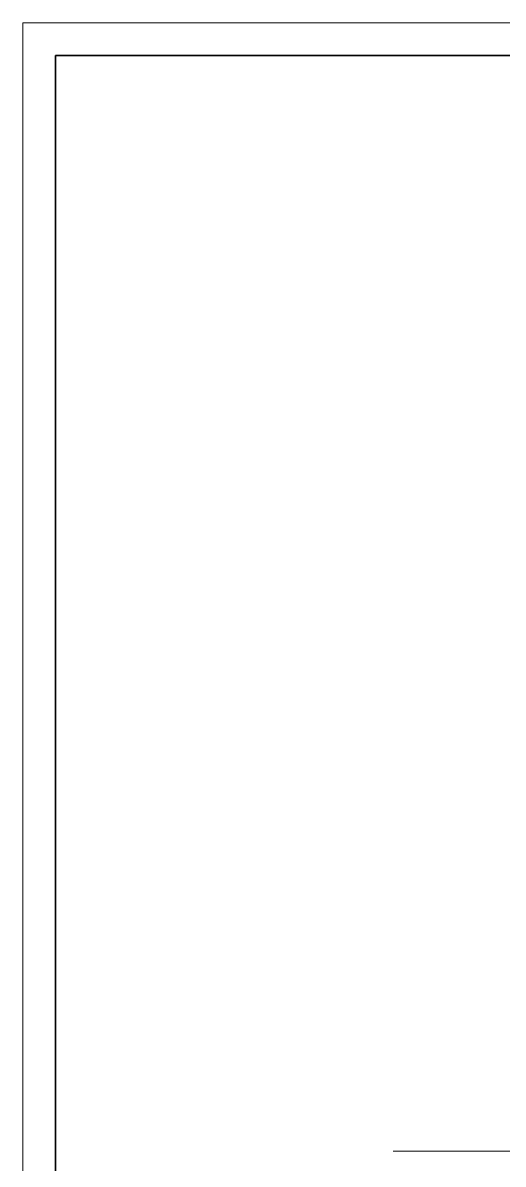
# Model space of a CAD drawing. Header units: millimetres. Extents: x -11 to 39085, y -101 to 28664.
# Drawn here: x 2857 to 5803, y 21656 to 28664 of the extents above; entities that cross this region are included whole.
import ezdxf
from ezdxf.enums import TextEntityAlignment as Align

# ---------------------------------------------------------------- set-up
doc = ezdxf.new("R2010")
doc.units = ezdxf.units.MM
for name, color, linetype, lineweight in [('GRS KOP', 1, 'Continuous', 35), ('kop', 7, 'Continuous', 20), ('lan', 7, 'Continuous', 15)]:
    doc.layers.add(name, color=color, linetype=linetype, lineweight=lineweight)
doc.styles.add('BARU', font='complex.shx')
doc.styles.get("Standard").update_dxf_attribs({"font": 'arial.ttf'})

# ---------------------------------------------------------------- blocks, each defined once
blk = doc.blocks.new('kop')
at = {"layer": 'GRS KOP'}
blk.add_lwpolyline([(1, 54), (83, 54), (83, 1), (1, 1)], close=True, dxfattribs=at)
at = {"layer": 'kop', "color": 7}
for p, q in [((84, 55), (0, 55)), ((0, 55), (0, 0))]:
    blk.add_line(p, q, dxfattribs=at)
at = {"layer": 'kop', "style": 'BARU', "flags": 4}
for p, height in [((73.8, 5.4), 0.35), ((80.303, 5.382), 0.25), ((73.8, 4.9), 0.35), ((80.303, 4.882), 0.25), ((73.8, 4.4), 0.35), ((80.303, 4.382), 0.25)]:
    blk.add_attdef('-', p, '', height=height, dxfattribs=at)
at = {"layer": 'kop', "flags": 4}
for tag, p in [('AR-00', (78.057, 2.648)), ('00', (81.238, 2.647))]:
    blk.add_attdef(tag, text='', height=0.35, dxfattribs=at).set_placement(p, align=Align.MIDDLE)

msp = doc.modelspace()

# ---------------------------------------------------------------- linework, layer by layer
at = {"layer": 'kop', "color": 7}
for p, q in [((19656.5, 28663.9), (2856.5, 28663.9)), ((2856.5, 28663.9), (2856.5, 17663.9))]:
    msp.add_line(p, q, dxfattribs=at)
at = {"layer": 'lan'}
msp.add_line((5128.9, 21735.4), (11201.2, 21735.4), dxfattribs=at)

# ---------------------------------------------------------------- block references
at = {"layer": 'kop', "xscale": 200, "yscale": 200, "zscale": 200}
msp.add_blockref('kop', (2856.5, 17663.9), dxfattribs=at)

doc.saveas('drawing.dxf')
